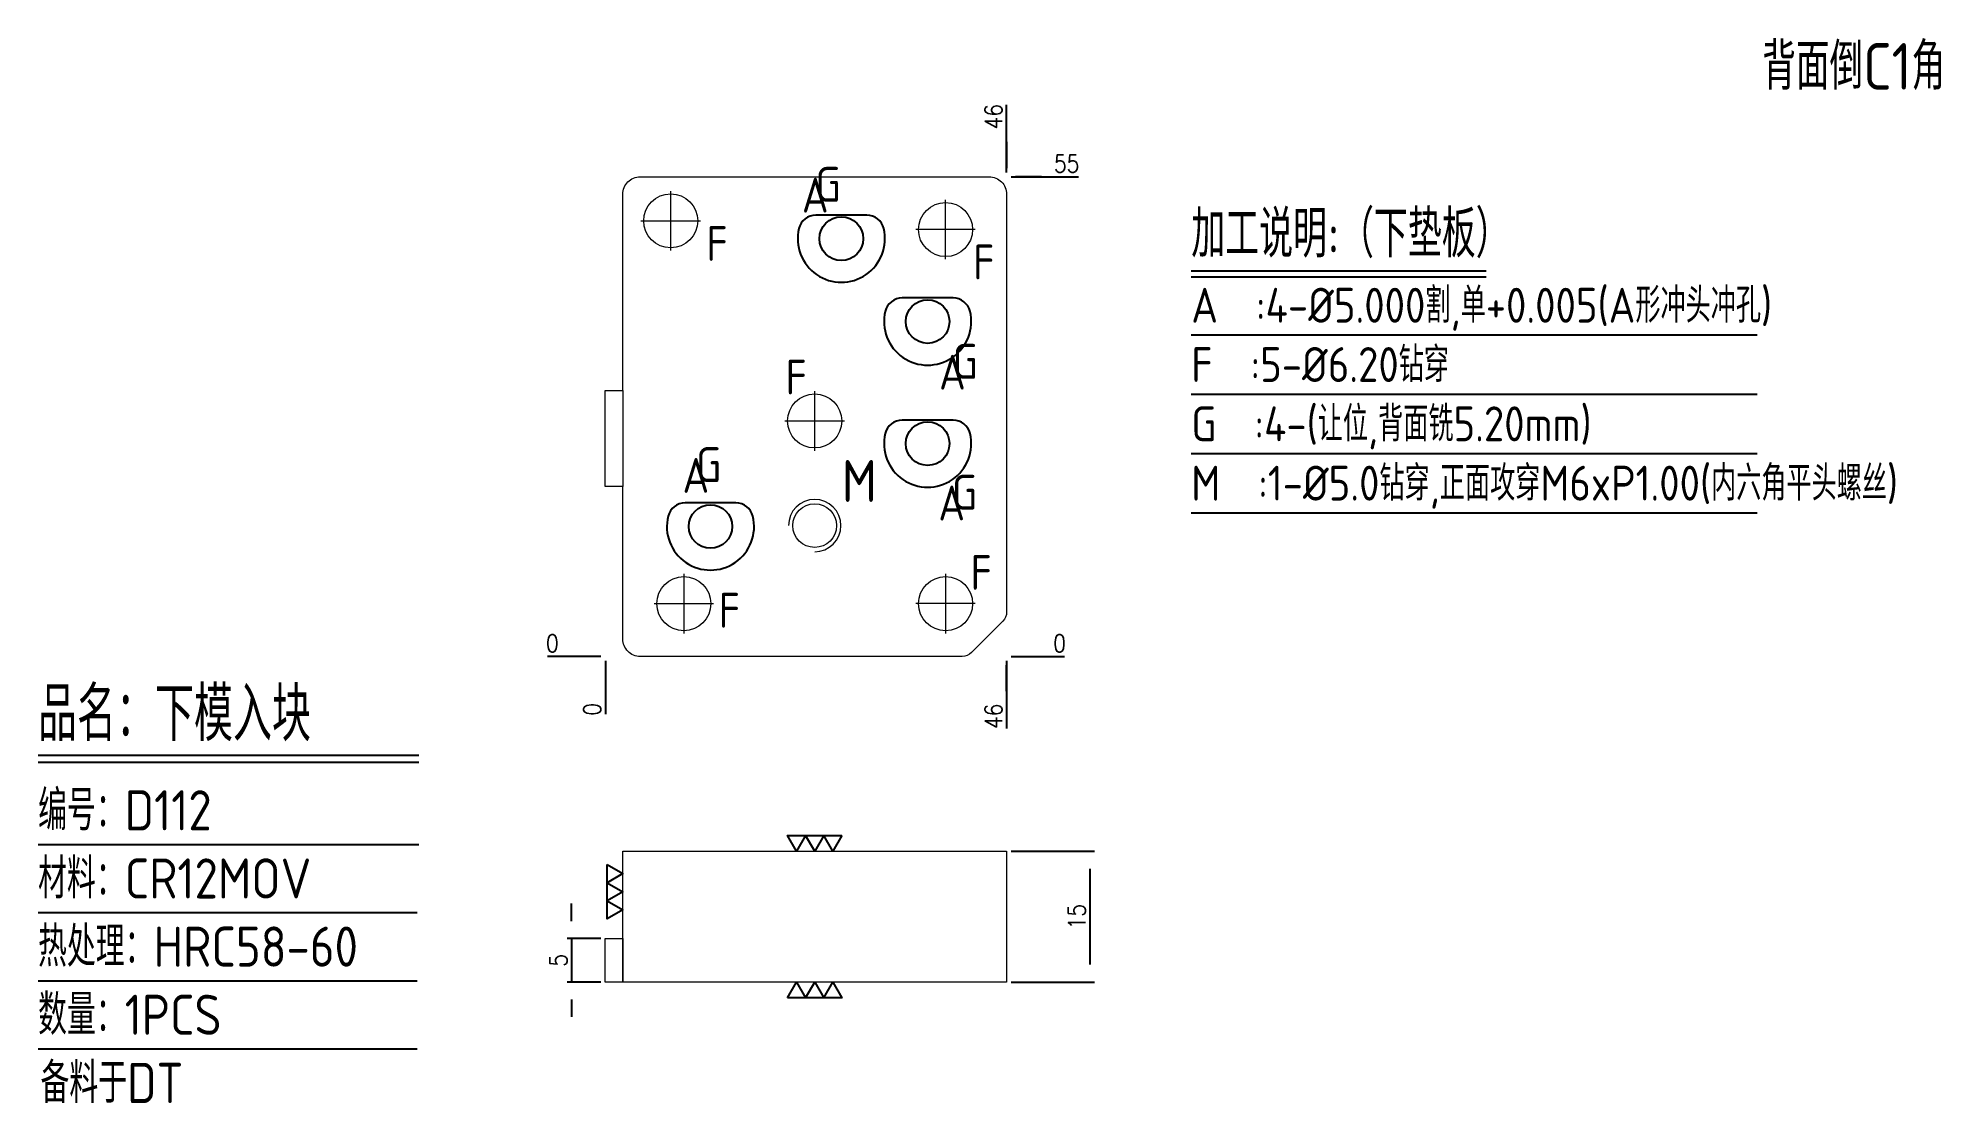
# Model space of a CAD drawing. Header units: millimetres. Extents: x 102014 to 102232, y -5230 to -5108.
import ezdxf
from ezdxf.enums import TextEntityAlignment as Align

# ---------------------------------------------------------------- set-up
doc = ezdxf.new("R2010")
doc.units = ezdxf.units.MM
doc.linetypes.add('CENTER', pattern=[0])
doc.linetypes.add('DASHED', pattern=[0])
for name, color, linetype in [('DIM', 4, 'Continuous'), ('LB_P', 2, 'Continuous'), ('TEXT', 4, 'Continuous')]:
    doc.layers.add(name, color=color, linetype=linetype)
doc.styles.add('gbenor', font='gbenor.shx', dxfattribs={"bigfont": 'gbcbig.shx'})
doc.styles.get("Standard").update_dxf_attribs({"font": 'txt.shx', "width": 0.85, "bigfont": 'ctxt.shx'})
doc.dimstyles.new('T-2-WX', dxfattribs={"dimtxt": 2, "dimasz": 2, "dimexe": 0.5, "dimexo": 0.5, "dimgap": 0.5, "dimtad": 1, "dimtxsty": 'Standard', "dimblk": 'OPEN30', "dimcen": 0, "dimazin": 3, "dimtfac": 1, "dimtmove": 0, "dimatfit": 3, "dimldrblk": 'OPEN30', "dimlwd": -1, "dimlwe": -1})

# ---------------------------------------------------------------- blocks, each defined once
blk = doc.blocks.new('*D7579')
at = {"layer": 'Defpoints', "color": 0}
for p in [(102079.06, -5179), (102125.06, -5179), (102130.06, -5179)]:
    blk.add_point(p, dxfattribs=at)
at = {"layer": 'DIM', "color": 0, "linetype": 'Continuous'}
blk.add_line((102125.56, -5179), (102131.69, -5179), dxfattribs=at)
at = {"layer": 'DIM', "color": 0, "insert": (102131.12, -5177.5), "char_height": 2, "attachment_point": 5}
blk.add_mtext('0', dxfattribs=at)
blk = doc.blocks.new('_Open30')
blk = doc.blocks.new('*D7580')
at = {"layer": 'Defpoints', "color": 0}
for p in [(102125.06, -5124), (102130.06, -5124), (102079.06, -5179)]:
    blk.add_point(p, dxfattribs=at)
at = {"layer": 'DIM', "color": 0, "linetype": 'Continuous'}
for p, q in [((102125.56, -5124), (102129.06, -5124)), ((102129.06, -5124), (102126.06, -5124)), ((102126.06, -5124), (102133.31, -5124))]:
    blk.add_line(p, q, dxfattribs=at)
at = {"layer": 'DIM', "color": 0, "insert": (102131.93, -5122.5), "char_height": 2, "attachment_point": 5}
blk.add_mtext('55', dxfattribs=at)
blk = doc.blocks.new('*D7581')
at = {"layer": 'Defpoints', "color": 0}
for p in [(102074.06, -5179), (102079.06, -5179), (102079.06, -5179)]:
    blk.add_point(p, dxfattribs=at)
at = {"layer": 'DIM', "color": 0, "linetype": 'Continuous'}
blk.add_line((102078.56, -5179), (102072.42, -5179), dxfattribs=at)
at = {"layer": 'DIM', "color": 0, "insert": (102072.99, -5177.5), "char_height": 2, "attachment_point": 5}
blk.add_mtext('0', dxfattribs=at)
blk = doc.blocks.new('*D7582')
at = {"layer": 'Defpoints', "color": 0}
for p in [(102079.06, -5179), (102125.06, -5179), (102125.06, -5184)]:
    blk.add_point(p, dxfattribs=at)
at = {"layer": 'DIM', "color": 0, "linetype": 'Continuous'}
for p, q in [((102125.06, -5179.5), (102125.06, -5183)), ((102125.06, -5183), (102125.06, -5180)), ((102125.06, -5180), (102125.06, -5187.25))]:
    blk.add_line(p, q, dxfattribs=at)
at = {"layer": 'DIM', "color": 0, "insert": (102123.56, -5185.87), "char_height": 2, "attachment_point": 5, "rotation": 90}
blk.add_mtext('46', dxfattribs=at)
blk = doc.blocks.new('*D7583')
at = {"layer": 'Defpoints', "color": 0}
for p in [(102079.06, -5179), (102079.06, -5179), (102079.06, -5184)]:
    blk.add_point(p, dxfattribs=at)
at = {"layer": 'DIM', "color": 0, "linetype": 'Continuous'}
blk.add_line((102079.06, -5179.5), (102079.06, -5185.63), dxfattribs=at)
at = {"layer": 'DIM', "color": 0, "insert": (102077.56, -5185.07), "char_height": 2, "attachment_point": 5, "rotation": 90}
blk.add_mtext('0', dxfattribs=at)
blk = doc.blocks.new('*D7584')
at = {"layer": 'Defpoints', "color": 0}
for p in [(102125.06, -5119), (102125.06, -5124), (102079.06, -5179)]:
    blk.add_point(p, dxfattribs=at)
at = {"layer": 'DIM', "color": 0, "linetype": 'Continuous'}
for p, q in [((102125.06, -5123), (102125.06, -5115.75)), ((102125.06, -5123.5), (102125.06, -5120)), ((102125.06, -5120), (102125.06, -5123))]:
    blk.add_line(p, q, dxfattribs=at)
at = {"layer": 'DIM', "color": 0, "insert": (102123.56, -5117.12), "char_height": 2, "attachment_point": 5, "rotation": 90}
blk.add_mtext('46', dxfattribs=at)
blk = doc.blocks.new('*D7585')
at = {"layer": 'Defpoints', "color": 0}
for p in [(102125.06, -5201.34), (102125.06, -5216.34), (102134.61, -5216.34)]:
    blk.add_point(p, dxfattribs=at)
at = {"layer": 'DIM', "color": 0, "linetype": 'Continuous'}
for p, q in [((102125.56, -5201.34), (102135.11, -5201.34)), ((102134.61, -5203.34), (102134.61, -5214.34)), ((102125.56, -5216.34), (102135.11, -5216.34))]:
    blk.add_line(p, q, dxfattribs=at)
at = {"layer": 'DIM', "color": 0, "insert": (102133.11, -5208.84), "char_height": 2, "attachment_point": 5, "rotation": 90}
blk.add_mtext('15', dxfattribs=at)
blk = doc.blocks.new('*D7586')
at = {"layer": 'Defpoints', "color": 0}
for p in [(102079.06, -5211.34), (102075.19, -5216.34), (102079.06, -5216.34)]:
    blk.add_point(p, dxfattribs=at)
at = {"layer": 'DIM', "color": 0, "linetype": 'Continuous'}
for p, q in [((102075.19, -5209.34), (102075.19, -5207.34)), ((102078.56, -5211.34), (102074.69, -5211.34)), ((102075.19, -5211.34), (102075.19, -5216.34)), ((102078.56, -5216.34), (102074.69, -5216.34)), ((102075.19, -5218.34), (102075.19, -5220.34))]:
    blk.add_line(p, q, dxfattribs=at)
at = {"layer": 'DIM', "color": 0, "insert": (102073.69, -5213.84), "char_height": 2, "attachment_point": 5, "rotation": 90}
blk.add_mtext('5', dxfattribs=at)

msp = doc.modelspace()

# ---------------------------------------------------------------- linework, layer by layer
at = {"layer": 'DIM', "color": 4, "linetype": 'Continuous', "lineweight": 25}
for p, q in [((102014.036, -5190.324), (102057.685, -5190.324)), ((102014.036, -5191.128), (102057.685, -5191.128)), ((102014.036, -5200.552), (102057.685, -5200.552)), ((102014.036, -5208.366), (102057.495, -5208.366)), ((102014.036, -5216.181), (102057.495, -5216.181)), ((102014.036, -5223.995), (102057.495, -5223.995))]:
    msp.add_line(p, q, dxfattribs=at)
at = {"layer": 'LB_P', "color": 4, "linetype": 'CENTER', "lineweight": 15}
for p, q in [((102086.556, -5132.46), (102086.556, -5125.64)), ((102118.056, -5133.46), (102118.056, -5126.64)), ((102083.146, -5129.05), (102089.966, -5129.05)), ((102121.466, -5130.05), (102114.646, -5130.05)), ((102103.056, -5155.409), (102103.056, -5148.589)), ((102099.646, -5151.999), (102106.466, -5151.999)), ((102088.056, -5169.538), (102088.056, -5176.358)), ((102118.056, -5169.538), (102118.056, -5176.358)), ((102084.646, -5172.948), (102091.466, -5172.948)), ((102121.466, -5172.948), (102114.646, -5172.948))]:
    msp.add_line(p, q, dxfattribs=at)
at = {"layer": 'LB_P', "linetype": 'Continuous', "lineweight": 15}
msp.add_line((102081.056, -5148.499), (102081.056, -5159.499), dxfattribs=at)
msp.add_lwpolyline([(102081.056, -5159.499), (102079.056, -5159.499), (102079.056, -5148.499), (102081.056, -5148.499), (102081.056, -5125.999, -0.4142136), (102083.056, -5123.999), (102123.056, -5123.999, -0.4142136), (102125.056, -5125.999), (102125.056, -5173.913, -0.1989124), (102124.616, -5174.974), (102121.031, -5178.559, -0.1989124), (102119.97, -5178.999), (102083.056, -5178.999, -0.4142136), (102081.056, -5176.999), (102081.056, -5159.499)], format="xyb", dxfattribs=at)
at = {"layer": 'LB_P', "color": 52, "linetype": 'DASHED', "ltscale": 0.3}
for points in [[(102109.028, -5128.399), (102103.194, -5128.399, 0.346802), (102101.249, -5129.932, 1.2683437), (102110.973, -5129.932, 0.346802)], [(102118.918, -5137.899), (102113.084, -5137.899, 0.346802), (102111.139, -5139.432, 1.2683437), (102120.863, -5139.432, 0.346802)], [(102118.918, -5151.899), (102113.084, -5151.899, 0.346802), (102111.139, -5153.432, 1.2683437), (102120.863, -5153.432, 0.346802)], [(102094.028, -5161.399), (102088.194, -5161.399, 0.346802), (102086.249, -5162.932, 1.2683437), (102095.973, -5162.932, 0.346802)]]:
    msp.add_lwpolyline(points, format="xyb", close=True, dxfattribs=at)
at = {"layer": 'LB_P', "color": 4, "linetype": 'Continuous'}
for points in [[(102106.173, -5199.538), (102105.134, -5201.338), (102104.095, -5199.538), (102103.056, -5201.338), (102102.017, -5199.538), (102100.977, -5201.338), (102099.938, -5199.538), (102106.173, -5199.538)], [(102079.256, -5202.869), (102081.056, -5203.908), (102079.256, -5204.947), (102081.056, -5205.986), (102079.256, -5207.026), (102081.056, -5208.065), (102079.256, -5209.104), (102079.256, -5202.869)], [(102099.938, -5218.138), (102100.977, -5216.338), (102102.017, -5218.138), (102103.056, -5216.338), (102104.095, -5218.138), (102105.134, -5216.338), (102106.173, -5218.138), (102099.938, -5218.138)]]:
    msp.add_lwpolyline(points, close=True, dxfattribs=at)
at = {"layer": 'LB_P', "color": 2, "linetype": 'Continuous', "lineweight": 15}
msp.add_lwpolyline([(102081.056, -5201.338), (102125.056, -5201.338), (102125.056, -5216.338), (102081.056, -5216.338)], close=True, dxfattribs=at)
at = {"layer": 'LB_P', "linetype": 'Continuous', "lineweight": 15}
msp.add_lwpolyline([(102079.056, -5216.338), (102079.056, -5211.338), (102081.056, -5211.338), (102081.056, -5216.338)], close=True, dxfattribs=at)
for centre, radius in [((102086.556, -5129.05), 3.1), ((102118.056, -5130.05), 3.1), ((102103.056, -5151.999), 3.1), ((102103.056, -5163.999), 2.5), ((102088.056, -5172.948), 3.1), ((102118.056, -5172.948), 3.1)]:
    msp.add_circle(centre, radius, dxfattribs=at)
at = {"layer": 'LB_P', "color": 1}
for centre in [(102106.111, -5131.099), (102116.001, -5140.599), (102116.001, -5154.599), (102091.111, -5164.099)]:
    msp.add_circle(centre, 2.5, dxfattribs=at)
at = {"layer": 'LB_P', "linetype": 'Continuous', "lineweight": 15}
msp.add_arc((102103.056, -5163.999), 3, 270, 180, dxfattribs=at)
at = {"layer": 'TEXT', "color": 3, "linetype": 'Continuous'}
for p, q in [((102146.222, -5134.79), (102180.015, -5134.79)), ((102146.222, -5135.49), (102180.015, -5135.49)), ((102146.222, -5142.13), (102211.103, -5142.13)), ((102146.222, -5148.93), (102211.103, -5148.93)), ((102146.222, -5155.73), (102211.103, -5155.73)), ((102146.222, -5162.53), (102211.103, -5162.53))]:
    msp.add_line(p, q, dxfattribs=at)

# ---------------------------------------------------------------- texts
at = {"layer": 'DIM', "color": 3, "linetype": 'Continuous', "lineweight": 25, "style": 'gbenor'}
for s, height, p in [('品名：下模入块', 6.2057, (102014.036, -5188.715)), ('编号：D112', 4.5968, (102014.036, -5198.943)), ('材料：CR12MOV', 4.5968, (102014.036, -5206.757)), ('热处理：HRC58-60', 4.59681, (102014.036, -5214.572)), ('数量：1PCS', 4.5968, (102014.036, -5222.386)), ('备料于DT', 4.5968, (102014.315, -5230.201))]:
    msp.add_text(s, height=height, dxfattribs=at).set_placement(p)
at = {"layer": 'TEXT', "color": 4, "lineweight": 18, "style": 'gbenor'}
msp.add_text('背面倒C1角', height=5.348, dxfattribs=at).set_placement((102211.677, -5114.015))
at = {"layer": 'TEXT', "color": 4, "linetype": 'Continuous', "style": 'gbenor'}
for s, p in [('G', (102104.593, -5124.868)), ('A', (102103.118, -5126.104)), ('F', (102091.868, -5131.656)), ('F', (102122.44, -5133.774)), ('F', (102100.945, -5146.968)), ('A', (102118.841, -5146.404)), ('G', (102120.317, -5145.168)), ('G', (102090.911, -5157.003)), ('A', (102089.436, -5158.239)), ('G', (102120.234, -5160.173)), ('A', (102118.759, -5161.409)), ('F', (102122.137, -5169.372)), ('F', (102093.281, -5173.709))]:
    msp.add_text(s, height=4, dxfattribs=at).set_placement(p, align=Align.MIDDLE_CENTER)
for s, height, p in [('加工说明:（下垫板）', 5.4, (102146.222, -5133.25)), ('F  :5-%%c6.20钻穿', 4, (102146.222, -5147.53)), ('G  :4-(让位,背面铣5.20mm)', 4, (102146.222, -5154.33)), ('M  :1-%%C5.0钻穿,正面攻穿M6xP1.00(内六角平头螺丝)', 4, (102146.222, -5161.13))]:
    msp.add_text(s, height=height, dxfattribs=at).set_placement(p)
at = {"layer": 'TEXT', "color": 1, "linetype": 'Continuous', "style": 'gbenor'}
msp.add_text('A  :4-%%c5.000割,单+0.005(A形冲头冲孔)', height=4, dxfattribs=at).set_placement((102146.222, -5140.73))
at = {"layer": 'TEXT', "color": 4, "style": 'gbenor'}
msp.add_text('M', height=4.8, dxfattribs=at).set_placement((102108.175, -5158.879), align=Align.MIDDLE_CENTER)

# ---------------------------------------------------------------- dimensions: what is measured, and where the dimension line sits
at = {"layer": 'DIM', "color": 4, "linetype": 'Continuous'}
for feature_location, offset, dtype, origin, picture, middle in [((102125.056, -5123.999), (0, 5), 1, (102079.056, -5178.999), '*D7584', (102123.556, -5117.123)), ((102125.056, -5123.999), (5, 0), 0, (102079.056, -5178.999), '*D7580', (102131.932, -5122.499)), ((102079.055761155, -5178.998707372), (-5, 0), 0, (102079.055761155, -5178.998707372), '*D7581', (102072.989094488, -5177.498707372)), ((102125.055761175, -5178.998707372), (5, 0), 0, (102079.055761155, -5178.998707372), '*D7579', (102131.122427842, -5177.498707372)), ((102079.055761155, -5178.998707372), (0, -5), 1, (102079.055761155, -5178.998707372), '*D7583', (102077.555761155, -5185.065374038)), ((102125.056, -5178.999), (0, -5), 1, (102079.056, -5178.999), '*D7582', (102123.556, -5185.875))]:
    dim = msp.add_ordinate_dim(feature_location=feature_location, offset=offset, dtype=dtype, origin=origin, dimstyle='T-2-WX', dxfattribs=at)
    dim.commit()
    dim.dimension.update_dxf_attribs({"geometry": picture, "text_midpoint": middle})
for base, p1, p2, picture, middle in [((102134.606, -5216.338), (102125.056, -5201.338), (102125.056, -5216.338), '*D7585', (102133.106, -5208.838)), ((102075.186, -5216.338), (102079.056, -5211.338), (102079.056, -5216.338), '*D7586', (102073.686, -5213.838))]:
    dim = msp.add_linear_dim(base=base, p1=p1, p2=p2, angle=90, dimstyle='T-2-WX', dxfattribs=at)
    dim.commit()
    dim.dimension.update_dxf_attribs({"geometry": picture, "text_midpoint": middle})

doc.saveas('drawing.dxf')
